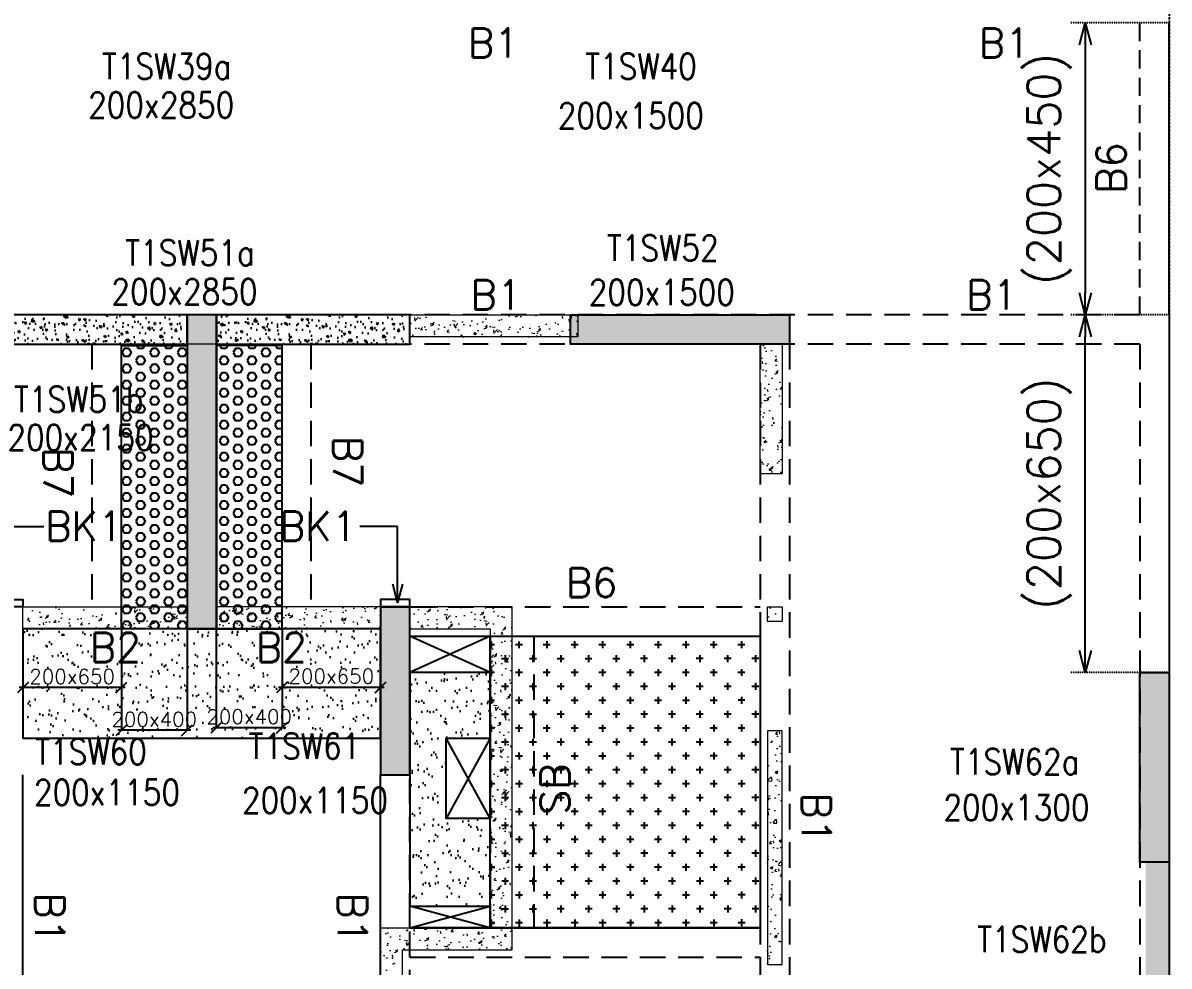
# Model space of a CAD drawing. Header units: millimetres. Extents: x 1078357 to 2594950, y -4969473 to -4636555.
# Drawn here: x 1620159 to 1628009, y -4665907 to -4659446 of the extents above; entities that cross this region are included whole.
import ezdxf

# ---------------------------------------------------------------- set-up
doc = ezdxf.new("R2010")
doc.units = ezdxf.units.MM
doc.header["$PDMODE"] = 35
for name, pattern in [('CENTER', [2, 1.25, -0.25, 0.25, -0.25]), ('CONTINOUS', [0]), ('DOT', [0.25, 0, -0.25]), ('HIDDEN', [0.375, 0.25, -0.125]), ('New Retail block$0$CONTINOUS', [0])]:
    doc.linetypes.add(name, pattern=pattern)
doc.layers.get('0').update_dxf_attribs({"lineweight": 0})
doc.layers.get('Defpoints').update_dxf_attribs({"lineweight": 0})
for name, color, linetype, lineweight in [('A-_ANOTDIMA_D-', 6, 'Continuous', 13), ('COL. NO.', 30, 'Continuous', 25), ('COL. SIZE', 7, 'Continuous', 25), ('DIM', 9, 'Continuous', 25), ('HATCH', 8, 'Continuous', 30), ('RCC UPSTAND', 43, 'Continuous', 30), ('S-NON STR RCC WALL', 8, 'Continuous', 0)]:
    doc.layers.add(name, color=color, linetype=linetype, lineweight=lineweight)
for name, color, linetype in [('B-200x325', 201, 'HIDDEN'), ('B-200x375', 41, 'HIDDEN'), ('B-200x450', 52, 'HIDDEN'), ('B-200x650', 241, 'HIDDEN'), ('B-300xSLAB THK.', 151, 'Continuous'), ('BK1-200x650', 241, 'HIDDEN'), ('DC BEAM NO.', 7, 'Continuous'), ('DROP SLAB', 8, 'Continuous'), ('EXPANSION JOINT', 10, 'HIDDEN'), ('NON STR. RCC WALL', 6, 'Continuous'), ('S-COLUMN_SHEAR WALL', 1, 'Continuous'), ('S-DIM', 2, 'Continuous'), ('S-PROJECTION', 54, 'New Retail block$0$CONTINOUS'), ('SLAB FOLD', 8, 'Continuous')]:
    doc.layers.add(name, color=color, linetype=linetype)
doc.styles.add('Roman', font='romans')
doc.styles.add('ROMANS', font='romans.shx', dxfattribs={"width": 0.85})
doc.dimstyles.new('HARESH', dxfattribs={"dimtxt": 150, "dimasz": 75, "dimexe": 0, "dimexo": 0, "dimgap": 25, "dimtad": 1, "dimdec": 0, "dimdsep": 46, "dimtxsty": 'Roman', "dimblk": 'OBLIQUE', "dimcen": 225, "dimdle": 25, "dimclrd": 2, "dimclre": 2, "dimclrt": 7, "dimadec": 8, "dimazin": 1, "dimtfac": 1, "dimtdec": 0, "dimtmove": 0, "dimatfit": 0, "dimfxl": 1, "dimlwd": -1, "dimlwe": -1, "dimarcsym": 0})
pattern_1 = [(50, (-4755937.19, 23343877.28), (182.184669, -15.9390855), [19.05, -209.55]), (355, (-4755937.19, 23343877.28), (-35.2434214, 191.0568452), [15.24, -167.6405842]), (100.4514447, (-4755922, 23343875.95), (146.9412471, 175.1177519), [16.1900088, -178.0902446]), (46.1842, (-4755937.19, 23343928.08), (271.0790409, -42.042328), [28.575, -314.325]), (96.6355576, (-4755914.6, 23343924.58), (237.404134, 247.4261246), [24.2850231, -267.1356082]), (351.1841512, (-4755937.2, 23343928.08), (237.404134, 247.4261246), [22.859967, -251.459732]), (21, (-4755911.79, 23343915.38), (151.6143913, -102.2651982), [19.05, -209.55]), (326, (-4755911.79, 23343915.38), (61.8020283, 184.1879661), [15.24, -167.64]), (71.451445, (-4755899.15, 23343906.86), (213.4164193, 81.9227689), [16.1900088, -178.0899376]), (37.5, (-4755937.19, 23343877.28), (3.08860325, 84.55503887), [0, -165.608, 0, -170.18, 0, -168.275]), (7.5, (-4755937.19, 23343877.28), (66.8196625, 100.18057482), [0, -97.028, 0, -161.798, 0, -64.135]), (327.5, (-4755993.83, 23343877.28), (135.59059517, -5.728744), [0, -63.5, 0, -198.12, 0, -262.89]), (317.5, (-4756019.23, 23343877.28), (148.1291814, 25.42649103), [0, -82.55, 0, -131.572, 0, -186.69])]
pattern_2 = [(180, (488933.74, 213528.074), (-7e-15, -54.99261315), [31.75, -63.5]), (300, (488933.74, 213528.074), (47.625, 27.4963066), [31.75, -63.5]), (240, (488901.99, 213528.074), (47.625, -27.4963066), [31.75, -63.5])]

# ---------------------------------------------------------------- blocks, each defined once
blk = doc.blocks.new('_Oblique')
at = {"color": 0, "linetype": 'ByBlock', "lineweight": -2}
blk.add_line((-0.5, -0.5), (0.5, 0.5), dxfattribs=at)
blk = doc.blocks.new('*D1174')
at = {"layer": 'Defpoints', "color": 0, "ltscale": 700, "transparency": 16777216}
for p in [(1620833, -4663596.6, 0), (1621283.1, -4663596.6, 0), (1620833, -4664291.7)]:
    blk.add_point(p, dxfattribs=at)
at = {"layer": 'DIM', "color": 2, "ltscale": 700, "transparency": 16777216}
for p, q in [((1620833, -4663596.6), (1620833, -4664291.7)), ((1621283.1, -4663596.6), (1621283.1, -4664291.7)), ((1621308.1, -4664291.7), (1620808, -4664291.7))]:
    blk.add_line(p, q, dxfattribs=at)
at = {"layer": 'DIM', "color": 2, "ltscale": 700, "transparency": 16777216, "xscale": 75, "yscale": 75, "zscale": 75, "rotation": 180}
blk.add_blockref('_Oblique', (1620833, -4664291.7), dxfattribs=at)
at = {"layer": 'DIM', "color": 2, "ltscale": 700, "transparency": 16777216, "xscale": 75, "yscale": 75, "zscale": 75}
blk.add_blockref('_Oblique', (1621283.1, -4664291.7), dxfattribs=at)
at = {"layer": 'DIM', "color": 7, "ltscale": 700, "transparency": 16777216, "insert": (1621058, -4664216.7), "char_height": 150, "attachment_point": 5, "style": 'Roman'}
blk.add_mtext('{\\H0.666667x;200x400}', dxfattribs=at)
blk = doc.blocks.new('*D1175')
at = {"layer": 'Defpoints', "color": 0, "ltscale": 700, "transparency": 16777216}
for p in [(1620158.3, -4663596.7, 0), (1620833, -4663596.6, 0), (1620158.3, -4663998.7)]:
    blk.add_point(p, dxfattribs=at)
at = {"layer": 'DIM', "color": 2, "ltscale": 700, "transparency": 16777216}
for p, q in [((1620158.3, -4663596.7), (1620158.3, -4663998.7)), ((1620833, -4663596.6), (1620833, -4663998.7)), ((1620858, -4663998.7), (1620133.3, -4663998.7))]:
    blk.add_line(p, q, dxfattribs=at)
at = {"layer": 'DIM', "color": 2, "ltscale": 700, "transparency": 16777216, "xscale": 75, "yscale": 75, "zscale": 75, "rotation": 180}
blk.add_blockref('_Oblique', (1620158.3, -4663998.7), dxfattribs=at)
at = {"layer": 'DIM', "color": 2, "ltscale": 700, "transparency": 16777216, "xscale": 75, "yscale": 75, "zscale": 75}
blk.add_blockref('_Oblique', (1620833, -4663998.7), dxfattribs=at)
at = {"layer": 'DIM', "color": 7, "ltscale": 700, "transparency": 16777216, "insert": (1620495.6, -4663923.7), "char_height": 150, "attachment_point": 5, "style": 'Roman'}
blk.add_mtext('{\\H0.666667x;200x650}', dxfattribs=at)
blk = doc.blocks.new('*D1176')
at = {"layer": 'Defpoints', "color": 0, "ltscale": 700, "transparency": 16777216}
for p in [(1621483.1, -4663596.6, 0), (1621933.2, -4663596.7, 0), (1621933.2, -4664273.4)]:
    blk.add_point(p, dxfattribs=at)
at = {"layer": 'DIM', "color": 2, "ltscale": 700, "transparency": 16777216}
for p, q in [((1621483.1, -4663596.6), (1621483.1, -4664273.4)), ((1621933.2, -4663596.7), (1621933.2, -4664273.4)), ((1621458.1, -4664273.4), (1621958.2, -4664273.4))]:
    blk.add_line(p, q, dxfattribs=at)
at = {"layer": 'DIM', "color": 2, "ltscale": 700, "transparency": 16777216, "xscale": 75, "yscale": 75, "zscale": 75, "rotation": 180}
blk.add_blockref('_Oblique', (1621483.1, -4664273.4), dxfattribs=at)
at = {"layer": 'DIM', "color": 2, "ltscale": 700, "transparency": 16777216, "xscale": 75, "yscale": 75, "zscale": 75}
blk.add_blockref('_Oblique', (1621933.2, -4664273.4), dxfattribs=at)
at = {"layer": 'DIM', "color": 7, "ltscale": 700, "transparency": 16777216, "insert": (1621708.2, -4664198.4), "char_height": 150, "attachment_point": 5, "style": 'Roman'}
blk.add_mtext('{\\H0.666667x;200x400}', dxfattribs=at)
blk = doc.blocks.new('*D1177')
at = {"layer": 'Defpoints', "color": 0, "ltscale": 700, "transparency": 16777216}
for p in [(1621933.2, -4663596.7, 0), (1622608.1, -4663596.6, 0), (1622608.1, -4663996.7)]:
    blk.add_point(p, dxfattribs=at)
at = {"layer": 'DIM', "color": 2, "ltscale": 700, "transparency": 16777216}
for p, q in [((1621933.2, -4663596.7), (1621933.2, -4663996.7)), ((1622608.1, -4663596.6), (1622608.1, -4663996.7)), ((1621908.2, -4663996.7), (1622633.1, -4663996.7))]:
    blk.add_line(p, q, dxfattribs=at)
at = {"layer": 'DIM', "color": 2, "ltscale": 700, "transparency": 16777216, "xscale": 75, "yscale": 75, "zscale": 75, "rotation": 180}
blk.add_blockref('_Oblique', (1621933.2, -4663996.7), dxfattribs=at)
at = {"layer": 'DIM', "color": 2, "ltscale": 700, "transparency": 16777216, "xscale": 75, "yscale": 75, "zscale": 75}
blk.add_blockref('_Oblique', (1622608.1, -4663996.7), dxfattribs=at)
at = {"layer": 'DIM', "color": 7, "ltscale": 700, "transparency": 16777216, "insert": (1622270.7, -4663921.7), "char_height": 150, "attachment_point": 5, "style": 'Roman'}
blk.add_mtext('{\\H0.666667x;200x650}', dxfattribs=at)
blk = doc.blocks.new('_Open30')
at = {"color": 0, "linetype": 'ByBlock', "lineweight": -2}
for p, q in [((-1, 0.268), (0, 0)), ((0, 0), (-1, -0.268)), ((0, 0), (-1, 0))]:
    blk.add_line(p, q, dxfattribs=at)
blk = doc.blocks.new('*D1213')
at = {"layer": 'Defpoints', "color": 0, "linetype": 'CONTINOUS', "ltscale": 0.5, "transparency": 16777216}
for p in [(1627434.5, -4661446.2), (1628008.5, -4661446.2, 0), (1628008.5, -4663896.1, 0)]:
    blk.add_point(p, dxfattribs=at)
at = {"layer": 'S-DIM', "color": 2, "linetype": 'DOT', "ltscale": 0.5, "transparency": 16777216}
for p, q in [((1628008.5, -4661446.2), (1627334.5, -4661446.2)), ((1628008.5, -4663896.1), (1627334.5, -4663896.1))]:
    blk.add_line(p, q, dxfattribs=at)
at = {"layer": 'S-DIM', "color": 2, "linetype": 'CONTINOUS', "ltscale": 0.5, "transparency": 16777216}
blk.add_line((1627434.5, -4663746.1), (1627434.5, -4661596.2), dxfattribs=at)
at = {"layer": 'S-DIM', "color": 2, "linetype": 'CONTINOUS', "ltscale": 0.5, "transparency": 16777216, "xscale": 150, "yscale": 150, "zscale": 150}
for p, rotation in [((1627434.5, -4661446.2), 90), ((1627434.5, -4663896.1), 270)]:
    blk.add_blockref('_Open30', p, dxfattribs=dict(at, rotation=rotation))
at = {"layer": 'S-DIM', "color": 7, "linetype": 'CONTINOUS', "ltscale": 0.5, "transparency": 16777216, "insert": (1627188.1, -4662671.1), "char_height": 225, "attachment_point": 5, "rotation": 90, "style": 'Roman'}
blk.add_mtext('(200x650)', dxfattribs=at)
blk = doc.blocks.new('*D1214')
at = {"layer": 'Defpoints', "color": 0, "linetype": 'CONTINOUS', "ltscale": 0.5, "transparency": 16777216}
for p in [(1628008.5, -4659446.1, 0), (1627434.5, -4661446.2), (1628008.5, -4661446.2, 0)]:
    blk.add_point(p, dxfattribs=at)
at = {"layer": 'S-DIM', "color": 2, "linetype": 'DOT', "ltscale": 0.5, "transparency": 16777216}
for p, q in [((1628008.5, -4659446.1), (1627334.5, -4659446.1)), ((1628008.5, -4661446.2), (1627334.5, -4661446.2))]:
    blk.add_line(p, q, dxfattribs=at)
at = {"layer": 'S-DIM', "color": 2, "linetype": 'CONTINOUS', "ltscale": 0.5, "transparency": 16777216}
blk.add_line((1627434.5, -4659596.1), (1627434.5, -4661296.2), dxfattribs=at)
at = {"layer": 'S-DIM', "color": 2, "linetype": 'CONTINOUS', "ltscale": 0.5, "transparency": 16777216, "xscale": 150, "yscale": 150, "zscale": 150}
for p, rotation in [((1627434.5, -4659446.1), 90), ((1627434.5, -4661446.2), 270)]:
    blk.add_blockref('_Open30', p, dxfattribs=dict(at, rotation=rotation))
at = {"layer": 'S-DIM', "color": 7, "linetype": 'CONTINOUS', "ltscale": 0.5, "transparency": 16777216, "insert": (1627188.1, -4660446.1), "char_height": 225, "attachment_point": 5, "rotation": 90, "style": 'Roman'}
blk.add_mtext('(200x450)', dxfattribs=at)
blk = doc.blocks.new('G$CD63B60BD')
at = {"layer": 'COL. NO.', "linetype": 'Continuous', "style": 'ROMANS', "width": 0.85}
for s, p in [('T1SW39a', (37241.6, 8565.4, -320.4)), ('T1SW40', (40550.7, 8565.4, -320.4)), ('T1SW51a', (37400.7, 7287.4, -320.4)), ('T1SW52', (40700.3, 7320.5, -320.4)), ('T1SW51b', (36639.3, 6284.2, -320.4)), ('T1SW61', (38245.8, 3908.3, -320.4)), ('T1SW60', (36783.6, 3870.6, -320.4)), ('T1SW62a', (43049.2, 3801.7, -320.4)), ('T1SW62b', (43235.4, 2584.2, -320.4))]:
    blk.add_text(s, height=175, dxfattribs=at).set_placement(p)
at = {"layer": 'COL. SIZE', "linetype": 'Continuous', "style": 'ROMANS', "width": 0.85}
for s, p in [('200x2850', (37146.7, 8299.7, -320.4)), ('200x1500', (40363.1, 8227.7, -320.4)), ('200x2850', (37305.9, 7021.7, -320.4)), ('200x1500', (40575.6, 7017.4, -320.4)), ('200x2150', (36593.6, 6022.6, -320.4)), ('200x1150', (36775.6, 3591.4, -320.4)), ('200x1150', (38200.2, 3537.4, -320.4)), ('200x1300', (43004.5, 3487.6, -320.4))]:
    blk.add_text(s, height=175, dxfattribs=at).set_placement(p)

msp = doc.modelspace()

# ---------------------------------------------------------------- hatches: boundary and pattern name
at = {"layer": 'DROP SLAB'}
h = msp.add_hatch(dxfattribs=at)
h.set_pattern_fill('CROSS', color=8, scale=15, angle=0.03079)
h.set_pattern_definition([(180.03079016, (-7167082.01, 32805306.23), (-95.19879988, -95.30117261), [47.625, -142.875]), (270.03079016, (-7167105.84, 32805330.03), (95.30117261, -95.19879988), [47.625, -142.875])])
h.paths.add_polyline_path([(1623358.2, -4663646.2), (1625208.3, -4663646.2), (1625208.3, -4665646), (1623358.2, -4665646)])
at = {"layer": 'HATCH'}
h = msp.add_hatch(dxfattribs=at)
h.set_pattern_fill('AR-SAND', color=8, scale=3, angle=179.97015)
h.set_pattern_definition([(37.47015413, (-3464274.46, 18703112.48), (-4.72361136, 146.8264517), [0, -115.824, 0, -129.54, 0, -123.825]), (7.4701541, (-3464274.46, 18703112.48), (134.9689868, 214.9772528), [0, -62.484, 0, -104.394, 0, -40.005]), (327.4701541, (-3464368.18, 18703112.53), (237.2979035, 0.3075449), [0, -38.1, 0, -137.16, 0, -179.07]), (317.4701541, (-3464368.18, 18703112.53), (229.1017424, 66.759465), [0, -19.05, 0, -89.916, 0, -102.87])])
h.paths.add_polyline_path([(1622608.5, -4663596.1), (1620158.5, -4663596.1), (1620158.5, -4664196.1), (1622608.5, -4664196.1)])
h = msp.add_hatch(dxfattribs=at)
h.set_pattern_fill('AR-SAND', color=8, scale=3, angle=179.97015)
h.set_pattern_definition([(37.47015413, (-3464274.37, 18703112.48), (-4.72361136, 146.8264517), [0, -115.824, 0, -129.54, 0, -123.825]), (7.4701541, (-3464274.37, 18703112.48), (134.9689868, 214.9772528), [0, -62.484, 0, -104.394, 0, -40.005]), (327.4701541, (-3464368.1, 18703112.53), (237.2979035, 0.3075449), [0, -38.1, 0, -137.16, 0, -179.07]), (317.4701541, (-3464368.1, 18703112.53), (229.1017424, 66.759465), [0, -19.05, 0, -89.916, 0, -102.87])])
h.paths.add_polyline_path([(1622608.6, -4663596.1), (1620158.6, -4663596.1), (1620158.6, -4664346.1), (1622608.6, -4664346.1)])
h = msp.add_hatch(dxfattribs=at)
h.set_pattern_fill('AR-SAND', color=8, scale=3, angle=180.02985)
h.set_pattern_definition([(37.47015413, (-4585434.78, 23611079.34), (-4.72361136, 146.8264517), [0, -115.824, 0, -129.54, 0, -123.825]), (7.4701541, (-4585434.78, 23611079.34), (134.9689868, 214.9772528), [0, -62.484, 0, -104.394, 0, -40.005]), (327.47015413, (-4585528.51, 23611079.39), (237.29790347, 0.3075449), [0, -38.1, 0, -137.16, 0, -179.07]), (317.4701541, (-4585528.5, 23611079.39), (229.1017424, 66.759465), [0, -19.05, 0, -89.916, 0, -102.87])])
h.paths.add_polyline_path([(1622808.3, -4665496.1), (1623358.3, -4665496.1), (1623358.3, -4664896.1), (1623058.3, -4664896.1), (1623058.3, -4664346.1), (1623358.3, -4664346.2), (1623358.3, -4663896.1), (1622808.3, -4663896.1)])
at = {"layer": 'RCC UPSTAND'}
h = msp.add_hatch(dxfattribs=at)
h.set_pattern_fill('AR-CONC', color=8, scale=20, angle=270)
h.set_pattern_definition([(320, (4831879.17, -2124803.52), (-12.550427, -143.4520365), [15, -165]), (265, (4831879.17, -2124803.52), (150.438427, 27.7502667), [12, -132]), (10.4514445, (4831878.12, -2124815.47), (137.887998, -115.7017693), [12.7480384, -140.2284224]), (316.1842, (4831919.17, -2124803.52), (-33.103856, -213.448266), [22.5, -247.5]), (6.6356355, (4831916.41, -2124821.3), (194.82372, -186.932389), [19.122068, -210.342752]), (261.184164, (4831919.17, -2124803.52), (194.82372, -186.932389), [18, -198]), (291, (4831909.17, -2124823.52), (-80.523778, -119.3814104), [15, -165]), (236, (4831909.17, -2124823.52), (145.030009, -48.6630664), [12, -132]), (341.4514447, (4831902.46, -2124833.47), (64.5062306, -168.0444753), [12.748038, -140.2284224]), (307.5, (4831879.17, -2124803.517), (66.57877077, -2.43197106), [0, -130.4, 0, -134, 0, -132.5]), (277.5, (4831879.17, -2124803.52), (78.8823424, -52.6139075), [0, -76.4, 0, -127.4, 0, -50.5]), (237.5, (4831879.17, -2124758.917), (-4.51097435, -106.7644872), [0, -50, 0, -156, 0, -207]), (227.5, (4831879.17, -2124738.92), (20.0209965, -116.6372339), [0, -65, 0, -103.6, 0, -147])])
h.paths.add_polyline_path([(1621283.3, -4661446.7), (1619958.3, -4661446.4), (1619958.3, -4661645.9), (1621283.3, -4661646.2)])
h = msp.add_hatch(dxfattribs=at)
h.set_pattern_fill('AR-CONC', color=8, scale=20, angle=270)
h.set_pattern_definition([(320, (4833404.17, -2124803.52), (-12.550427, -143.4520365), [15, -165]), (265, (4833404.17, -2124803.52), (150.438427, 27.7502667), [12, -132]), (10.4514445, (4833403.12, -2124815.47), (137.887998, -115.7017693), [12.7480384, -140.2284224]), (316.1842, (4833444.17, -2124803.52), (-33.103856, -213.448266), [22.5, -247.5]), (6.6356355, (4833441.41, -2124821.3), (194.82372, -186.932389), [19.122068, -210.342752]), (261.184164, (4833444.17, -2124803.52), (194.82372, -186.932389), [18, -198]), (291, (4833434.17, -2124823.52), (-80.523778, -119.3814104), [15, -165]), (236, (4833434.17, -2124823.52), (145.030009, -48.6630664), [12, -132]), (341.4514447, (4833427.46, -2124833.47), (64.5062306, -168.0444753), [12.748038, -140.2284224]), (307.5, (4833404.17, -2124803.517), (66.57877077, -2.43197106), [0, -130.4, 0, -134, 0, -132.5]), (277.5, (4833404.17, -2124803.52), (78.8823424, -52.6139075), [0, -76.4, 0, -127.4, 0, -50.5]), (237.5, (4833404.17, -2124758.917), (-4.51097435, -106.7644872), [0, -50, 0, -156, 0, -207]), (227.5, (4833404.17, -2124738.92), (20.0209965, -116.6372339), [0, -65, 0, -103.6, 0, -147])])
h.paths.add_polyline_path([(1622808.3, -4661446.7), (1621483.3, -4661446.4), (1621483.3, -4661645.9), (1622808.3, -4661646.2)])
at = {"layer": 'S-COLUMN_SHEAR WALL', "lineweight": 25}
h = msp.add_hatch(color=1, dxfattribs=at)
h.dxf.hatch_style = 1
h.paths.add_polyline_path([(1621283.3, -4663596.1), (1621483.3, -4663596.1), (1621483.3, -4661446.1), (1621283.3, -4661446.1)])
h = msp.add_hatch(color=1, dxfattribs=at)
h.dxf.hatch_style = 1
h.paths.add_polyline_path([(1623908.3, -4661446.1), (1625408.3, -4661446.1), (1625408.3, -4661646.1), (1623908.3, -4661646.1)])
h = msp.add_hatch(color=1, dxfattribs=at)
h.dxf.hatch_style = 1
h.paths.add_polyline_path([(1622808.3, -4663446.2), (1622608.3, -4663446.2), (1622608.3, -4664596.2), (1622808.3, -4664596.2)])
h = msp.add_hatch(color=1, dxfattribs=at)
h.dxf.hatch_style = 1
h.paths.add_polyline_path([(1627808.3, -4663896.1), (1628008.3, -4663896.1), (1628008.3, -4665196.1), (1627808.3, -4665196.1)])
at = {"layer": 'S-COLUMN_SHEAR WALL', "lineweight": 25, "extrusion": (1.00316e-06, -2.11765e-11, 1)}
h = msp.add_hatch(color=1, dxfattribs=at)
h.dxf.hatch_style = 1
h.paths.add_polyline_path([(1628008.3, -4666896.2), (1627848.3, -4666896.2), (1627848.3, -4665196.1), (1628008.3, -4665196.1)])
at = {"layer": 'S-NON STR RCC WALL'}
h = msp.add_hatch(dxfattribs=at)
h.set_pattern_fill('AR-CONC', color=256)
h.set_pattern_definition([(50, (-5853161.9, 28027896.47), (182.184669, -15.93908554), [19.05, -209.55]), (355, (-5853161.9, 28027896.47), (-35.2434214, 191.0568452), [15.24, -167.6405842]), (100.4514447, (-5853146.72, 28027895.14), (146.9412471, 175.1177519), [16.1900088, -178.0902446]), (46.1842, (-5853161.9, 28027947.27), (271.0790409, -42.042328), [28.575, -314.325]), (96.6355576, (-5853139.31, 28027943.77), (237.404134, 247.4261246), [24.2850231, -267.1356082]), (351.1841512, (-5853161.9, 28027947.27), (237.404134, 247.4261246), [22.859967, -251.459732]), (21, (-5853136.5, 28027934.57), (151.6143913, -102.2651982), [19.05, -209.55]), (326, (-5853136.5, 28027934.57), (61.8020283, 184.1879661), [15.24, -167.64]), (71.451445, (-5853123.87, 28027926.05), (213.4164193, 81.9227689), [16.1900088, -178.0899376]), (37.5, (-5853161.9, 28027896.47), (3.08860325, 84.55503887), [0, -165.608, 0, -170.18, 0, -168.275]), (7.5, (-5853161.9, 28027896.47), (66.8196625, 100.18057482), [0, -97.028, 0, -161.798, 0, -64.135]), (327.5, (-5853218.545, 28027896.47), (135.59059517, -5.72874399), [0, -63.5, 0, -198.12, 0, -262.89]), (317.5, (-5853243.95, 28027896.47), (148.1291814, 25.42649103), [0, -82.55, 0, -131.572, 0, -186.69])])
h.paths.add_polyline_path([(1623958.5, -4661596.1), (1622808.5, -4661596.1), (1622808.5, -4661446.2), (1623958.5, -4661446.2)])
h = msp.add_hatch(dxfattribs=at)
h.set_pattern_fill('AR-CONC', color=256, angle=180)
h.set_pattern_definition([(50, (-5826326.65, 28024606.44), (182.184669, -15.93908554), [19.05, -209.55]), (355, (-5826326.65, 28024606.44), (-35.2434214, 191.0568452), [15.24, -167.6405842]), (100.4514447, (-5826311.47, 28024605.11), (146.9412471, 175.1177519), [16.1900088, -178.0902446]), (46.1842, (-5826326.65, 28024657.24), (271.0790409, -42.042328), [28.575, -314.325]), (96.6355576, (-5826304.06, 28024653.74), (237.404134, 247.4261246), [24.2850231, -267.1356082]), (351.1841512, (-5826326.65, 28024657.24), (237.404134, 247.4261246), [22.859967, -251.459732]), (21, (-5826301.25, 28024644.54), (151.6143913, -102.2651982), [19.05, -209.55]), (326, (-5826301.25, 28024644.54), (61.8020283, 184.1879661), [15.24, -167.64]), (71.451445, (-5826288.61, 28024636.02), (213.4164193, 81.9227689), [16.1900088, -178.0899376]), (37.5, (-5826326.65, 28024606.44), (3.08860325, 84.55503887), [0, -165.608, 0, -170.18, 0, -168.275]), (7.5, (-5826326.65, 28024606.44), (66.8196625, 100.18057482), [0, -97.028, 0, -161.798, 0, -64.135]), (327.5, (-5826383.29, 28024606.44), (135.59059517, -5.72874399), [0, -63.5, 0, -198.12, 0, -262.89]), (317.5, (-5826408.69, 28024606.44), (148.1291814, 25.42649103), [0, -82.55, 0, -131.572, 0, -186.69])])
h.paths.add_polyline_path([(1625208.5, -4661646.2), (1625358.5, -4661646.2), (1625358.5, -4662536.1), (1625208.5, -4662536.1)])
h = msp.add_hatch(dxfattribs=at)
h.set_pattern_fill('AR-CONC', color=256)
h.set_pattern_definition(pattern_1)
h.paths.add_polyline_path([(1621283.5, -4663596.2), (1620158.5, -4663596.2), (1620158.5, -4663446.2), (1621283.5, -4663446.2)])
h = msp.add_hatch(dxfattribs=at)
h.set_pattern_fill('AR-CONC', color=256, angle=180)
h.set_pattern_definition(pattern_1)
h.paths.add_polyline_path([(1621483.5, -4663596.2), (1622608.5, -4663596.2), (1622608.5, -4663446.2), (1621483.5, -4663446.2)])
h = msp.add_hatch(dxfattribs=at)
h.set_pattern_fill('AR-CONC', color=256, angle=180)
h.set_pattern_definition(pattern_1)
h.paths.add_polyline_path([(1623508.5, -4665796.2), (1623508.5, -4663446.2), (1622808.5, -4663446.2), (1622808.5, -4663596.2), (1623358.5, -4663596.2), (1623358.5, -4665646.2), (1622608.5, -4665646.2), (1622608.5, -4666896.1), (1622758.5, -4666896.1), (1622758.5, -4665796.2)])
h = msp.add_hatch(dxfattribs=at)
h.set_pattern_fill('AR-CONC', color=256, angle=180)
h.set_pattern_definition([(50, (2722533.07, -9345786.55), (182.184669, -15.9390855), [19.05, -209.55]), (355, (2722533.07, -9345786.55), (-35.2434214, 191.056845), [15.24, -167.640584]), (100.4514447, (2722548.25, -9345787.88), (146.941247, 175.117752), [16.190009, -178.0902446]), (46.1842, (2722533.07, -9345735.75), (271.079041, -42.042328), [28.575, -314.325]), (96.6355576, (2722555.66, -9345739.25), (237.404134, 247.426125), [24.285023, -267.135608]), (351.184151, (2722533.07, -9345735.75), (237.404134, 247.426125), [22.859967, -251.459732]), (21, (2722558.47, -9345748.45), (151.6143913, -102.265198), [19.05, -209.55]), (326, (2722558.47, -9345748.45), (61.802028, 184.187966), [15.24, -167.64]), (71.451445, (2722571.1, -9345756.97), (213.416419, 81.922769), [16.190009, -178.0899376]), (37.5, (2722533.07, -9345786.55), (3.08860325, 84.5550389), [0, -165.608, 0, -170.18, 0, -168.275]), (7.5, (2722533.07, -9345786.55), (66.8196625, 100.1805748), [0, -97.028, 0, -161.798, 0, -64.135]), (327.5, (2722476.43, -9345786.55), (135.5905952, -5.728744), [0, -63.5, 0, -198.12, 0, -262.89]), (317.5, (2722451.03, -9345786.55), (148.1291814, 25.426491), [0, -82.55, 0, -131.572, 0, -186.69])])
h.paths.add_polyline_path([(1625258.5, -4663446), (1625358.5, -4663446), (1625358.5, -4663546), (1625258.5, -4663546)])
h = msp.add_hatch(dxfattribs=at)
h.set_pattern_fill('AR-CONC', color=256, angle=180)
h.set_pattern_definition([(50, (2722546.29, -9344421.88), (182.184669, -15.9390855), [19.05, -209.55]), (355, (2722546.29, -9344421.88), (-35.2434214, 191.056845), [15.24, -167.640584]), (100.4514447, (2722561.47, -9344423.21), (146.941247, 175.117752), [16.190009, -178.0902446]), (46.1842, (2722546.29, -9344371.08), (271.079041, -42.042328), [28.575, -314.325]), (96.6355576, (2722568.88, -9344374.6), (237.404134, 247.426125), [24.285023, -267.135608]), (351.184151, (2722546.3, -9344371.08), (237.404134, 247.426125), [22.859967, -251.459732]), (21, (2722571.69, -9344383.78), (151.6143913, -102.265198), [19.05, -209.55]), (326, (2722571.69, -9344383.78), (61.802028, 184.187966), [15.24, -167.64]), (71.451445, (2722584.32, -9344392.3), (213.416419, 81.922769), [16.190009, -178.0899376]), (37.5, (2722546.29, -9344421.884), (3.08860325, 84.5550389), [0, -165.608, 0, -170.18, 0, -168.275]), (7.5, (2722546.29, -9344421.88), (66.8196625, 100.1805748), [0, -97.028, 0, -161.798, 0, -64.135]), (327.5, (2722489.645, -9344421.884), (135.5905952, -5.728744), [0, -63.5, 0, -198.12, 0, -262.89]), (317.5, (2722464.24, -9344421.88), (148.1291814, 25.426491), [0, -82.55, 0, -131.572, 0, -186.69])])
h.paths.add_polyline_path([(1625258.5, -4665896), (1625358.5, -4665896), (1625358.5, -4664296), (1625258.5, -4664296)])
at = {"layer": 'SLAB FOLD', "ltscale": 1000}
h = msp.add_hatch(dxfattribs=at)
h.set_pattern_fill('HEX', color=8, scale=10, angle=180)
h.set_pattern_definition(pattern_2)
h.paths.add_polyline_path([(1621283.5, -4661656.7), (1620833.4, -4661656.7), (1620833.4, -4663596.1), (1621283.5, -4663596.1)])
h = msp.add_hatch(dxfattribs=at)
h.set_pattern_fill('HEX', color=8, scale=10, angle=180)
h.set_pattern_definition(pattern_2)
h.paths.add_polyline_path([(1621483.8, -4661656.7), (1621933.8, -4661656.7), (1621933.8, -4663596.1), (1621483.8, -4663596.1)])

# ---------------------------------------------------------------- linework, layer by layer
at = {"color": 2, "linetype": 'CENTER', "ltscale": 700, "elevation": 0}
msp.add_lwpolyline([(1621283.3, -4663596.1), (1621483.3, -4663596.1), (1621483.3, -4661646.1), (1621283.3, -4661646.1)], close=True, dxfattribs=at)
at = {"layer": 'B-200x325', "ltscale": 700}
for p, q in [((1622808.6, -4663446.2, 0), (1625208.4, -4663446.2, 0)), ((1622808.4, -4665846, 0), (1625208.4, -4665846, 0))]:
    msp.add_line(p, q, dxfattribs=at)
at = {"layer": 'B-200x325', "linetype": 'Continuous', "ltscale": 700}
for p, q in [((1622808.6, -4663646.2, 0), (1625208.4, -4663646.2, 0)), ((1622808.4, -4665646, 0), (1625208.4, -4665646, 0))]:
    msp.add_line(p, q, dxfattribs=at)
at = {"layer": 'B-200x375', "ltscale": 700}
for p, q in [((1620633.3, -4663396.2, 0), (1620633.3, -4661646.2, 0)), ((1622133.6, -4663396.2, 0), (1622133.6, -4661646.2, 0))]:
    msp.add_line(p, q, dxfattribs=at)
at = {"layer": 'B-200x375', "linetype": 'Continuous', "ltscale": 700}
for p, q in [((1620833.3, -4663396.2, 0), (1620833.3, -4661656.9, 0)), ((1621933.6, -4663396.2, 0), (1621933.6, -4661656.9, 0))]:
    msp.add_line(p, q, dxfattribs=at)
at = {"layer": 'B-200x450', "linetype": 'HIDDEN', "ltscale": 500}
msp.add_line((1627808.5, -4661446.2, 0), (1627808.5, -4659446, 0), dxfattribs=at)
at = {"layer": 'B-200x450', "linetype": 'Continuous', "ltscale": 500}
msp.add_line((1628008.5, -4661446.1, 0), (1628008.5, -4659446.1, 0), dxfattribs=at)
at = {"layer": 'B-200x650', "linetype": 'HIDDEN', "ltscale": 700}
for p, q in [((1627808.5, -4661446.2, 0), (1622808.5, -4661446.2, 0)), ((1627808.5, -4661646.2, 0), (1622808.5, -4661646.2, 0)), ((1625208.5, -4661646.2, 0), (1625208.5, -4668096.1, 0)), ((1625408.5, -4661646.2, 0), (1625408.5, -4668096.1, 0)), ((1627808.5, -4661646.2, 0), (1627808.5, -4666896.1, 0)), ((1622808.5, -4666896.1, 0), (1622808.5, -4664596.1, 0))]:
    msp.add_line(p, q, dxfattribs=at)
at = {"layer": 'B-200x650', "linetype": 'CONTINOUS', "ltscale": 700}
for p, q in [((1628008.5, -4661446.2, 0), (1628008.5, -4666896.1, 0)), ((1620158.5, -4666896.1, 0), (1620158.5, -4664596.1, 0)), ((1622608.5, -4666896.1, 0), (1622608.5, -4664596.1, 0))]:
    msp.add_line(p, q, dxfattribs=at)
at = {"layer": 'B-300xSLAB THK.', "linetype": 'HIDDEN', "ltscale": 700}
for p, q in [((1623358.3, -4663646.4, 0), (1623358.3, -4665646.2, 0)), ((1623658.3, -4663646.4, 0), (1623658.3, -4665646.2, 0))]:
    msp.add_line(p, q, dxfattribs=at)
at = {"layer": 'BK1-200x650', "linetype": 'Continuous', "ltscale": 700, "elevation": 0}
for points in [[(1620158.6, -4663446.2), (1619958.6, -4663446.2), (1619958.6, -4663396), (1620158.6, -4663396)], [(1622608.5, -4663446.2), (1622808.6, -4663446.2), (1622808.6, -4663396), (1622608.5, -4663396)]]:
    msp.add_lwpolyline(points, close=True, dxfattribs=at)
at = {"layer": 'DROP SLAB', "color": 3, "linetype": 'CONTINOUS', "ltscale": 500}
for p, q in [((1623358.3, -4663646.1, 0), (1622808.3, -4663896.1)), ((1623358.3, -4663896.1), (1622808.5, -4663646.1, 0)), ((1623358.3, -4664896.1), (1623058.3, -4664346.1)), ((1623358.3, -4664346.1), (1623058.3, -4664896.1)), ((1623357.5, -4665645.9, 0), (1622808.3, -4665496.1, 0)), ((1622808.3, -4665646.1), (1623358.3, -4665496.1, 0))]:
    msp.add_line(p, q, dxfattribs=at)
at = {"layer": 'DROP SLAB', "color": 3, "linetype": 'CONTINOUS', "ltscale": 500, "elevation": 0}
for points in [[(1623358.3, -4663896.1), (1622808.5, -4663896.1), (1622808.5, -4663646.1), (1623358.3, -4663646.1)], [(1623358.2, -4663646.2), (1625208.3, -4663646.2), (1625208.3, -4665646), (1623358.2, -4665646)], [(1623358.3, -4664896.1), (1623058.3, -4664896.1), (1623058.3, -4664346.1), (1623358.3, -4664346.1)], [(1623358.3, -4665645.9), (1622808.3, -4665645.9), (1622808.3, -4665496.1), (1623358.3, -4665496.1)]]:
    msp.add_lwpolyline(points, close=True, dxfattribs=at)
at = {"layer": 'EXPANSION JOINT'}
msp.add_line((1628008.5, -4649756.1, 0), (1628008.5, -4670088.7, 0), dxfattribs=at)
msp.add_line((1628008.5, -4649756.1, 0), (1628008.5, -4670088.7, 0), dxfattribs=at)
at = {"layer": 'NON STR. RCC WALL', "elevation": 0}
for points in [[(1621283.3, -4661446.7), (1619958.3, -4661446.4), (1619958.3, -4661645.9), (1621283.3, -4661646.2)], [(1622808.3, -4661446.7), (1621483.3, -4661446.4), (1621483.3, -4661645.9), (1622808.3, -4661646.2)]]:
    msp.add_lwpolyline(points, close=True, dxfattribs=at)
at = {"layer": 'S-COLUMN_SHEAR WALL', "color": 1, "lineweight": 25, "elevation": 0}
for points in [[(1621283.3, -4663596.1), (1621483.3, -4663596.1), (1621483.3, -4661446.1), (1621283.3, -4661446.1)], [(1623908.3, -4661446.1), (1625408.3, -4661446.1), (1625408.3, -4661646.1), (1623908.3, -4661646.1)], [(1622808.3, -4663446.2), (1622608.3, -4663446.2), (1622608.3, -4664596.2), (1622808.3, -4664596.2)], [(1627808.3, -4663896.1), (1628008.3, -4663896.1), (1628008.3, -4665196.1), (1627808.3, -4665196.1)]]:
    msp.add_lwpolyline(points, close=True, dxfattribs=at)
at = {"layer": 'S-NON STR RCC WALL', "ltscale": 700, "elevation": 0}
for points in [[(1623958.5, -4661596.1), (1622808.5, -4661596.1), (1622808.5, -4661446.2), (1623958.5, -4661446.2)], [(1625208.5, -4661646.2), (1625358.5, -4661646.2), (1625358.5, -4662536.1), (1625208.5, -4662536.1)], [(1625258.5, -4663446), (1625358.5, -4663446), (1625358.5, -4663546), (1625258.5, -4663546)], [(1625258.5, -4665896), (1625358.5, -4665896), (1625358.5, -4664296), (1625258.5, -4664296)]]:
    msp.add_lwpolyline(points, close=True, dxfattribs=at)
at = {"layer": 'S-NON STR RCC WALL', "elevation": 0}
for points in [[(1621283.5, -4663596.2), (1620158.5, -4663596.2), (1620158.5, -4663446.2), (1621283.5, -4663446.2)], [(1621483.5, -4663596.2), (1622608.5, -4663596.2), (1622608.5, -4663446.2), (1621483.5, -4663446.2)], [(1623508.5, -4665796.2), (1623508.5, -4663446.2), (1622808.5, -4663446.2), (1622808.5, -4663596.2), (1623358.5, -4663596.2), (1623358.5, -4665646.2), (1622608.5, -4665646.2), (1622608.5, -4666896.1), (1622758.5, -4666896.1), (1622758.5, -4665796.2)]]:
    msp.add_lwpolyline(points, close=True, dxfattribs=at)
at = {"layer": 'S-PROJECTION', "elevation": 0}
msp.add_lwpolyline([(1622608.6, -4663596.1), (1620158.6, -4663596.1), (1620158.6, -4664346.1), (1622608.6, -4664346.1)], close=True, dxfattribs=at)
at = {"layer": 'SLAB FOLD', "color": 8, "ltscale": 1000, "elevation": 0}
for points in [[(1620833.3, -4661656.7), (1621283.3, -4661656.7), (1621283.3, -4663596), (1620833.3, -4663596)], [(1621933.6, -4661656.7), (1621483.5, -4661656.7), (1621483.5, -4663596), (1621933.6, -4663596)]]:
    msp.add_lwpolyline(points, close=True, dxfattribs=at)
msp.add_lwpolyline([(1622808.3, -4665496.1), (1623358.3, -4665496.1), (1623358.3, -4664896.1), (1623058.3, -4664896.1), (1623058.3, -4664346.1), (1623358.3, -4664346.2), (1623358.3, -4663896.1), (1622808.3, -4663896.1), (1622808.3, -4665496.1)], dxfattribs=at)

# ---------------------------------------------------------------- block references
at = {"layer": 'A-_ANOTDIMA_D-', "color": 2, "ltscale": 700}
msp.add_blockref('G$CD63B60BD', (1583458.3, -4668396.1, 0), dxfattribs=at)

# ---------------------------------------------------------------- texts
at = {"layer": 'B-200x325', "linetype": 'Continuous', "ltscale": 700, "style": 'ROMANS'}
msp.add_text('B6', height=200, rotation=0.00134, dxfattribs=at).set_placement((1623877.9, -4663381, -2.7))
at = {"layer": 'B-200x375', "linetype": 'Continuous', "ltscale": 700, "style": 'ROMANS'}
for p in [(1622282.6, -4662275.5, -2.7), (1620298.5, -4662351.9, -2.7)]:
    msp.add_text('B7', height=200, rotation=269.99906, dxfattribs=at).set_placement(p)
at = {"layer": 'B-200x650', "linetype": 'HIDDEN', "ltscale": 500, "style": 'ROMANS'}
for rotation, p in [(359.99906, (1623205.9, -4659683.3, -2.7)), (359.99906, (1626704.4, -4659683.3, -2.7)), (0.00094, (1623224.6, -4661408.9, -2.7)), (0.00094, (1626619.3, -4661408.9, -2.7)), (269.99906, (1625492.4, -4664717.4, -2.7)), (269.99906, (1620242.4, -4665402.3, -2.7)), (269.99906, (1622315.7, -4665402.3, -2.7))]:
    msp.add_text('B1', height=200, rotation=rotation, dxfattribs=at).set_placement(p)
at = {"layer": 'B-300xSLAB THK.', "linetype": 'Continuous', "ltscale": 700, "style": 'ROMANS'}
msp.add_text('SB', height=200, rotation=90.00094, dxfattribs=at).set_placement((1623903, -4664870.5, -2.7))
at = {"layer": 'BK1-200x650', "linetype": 'Continuous', "ltscale": 700, "style": 'ROMANS'}
for rotation, p in [(0.00094, (1620311.7, -4662993.5, -2.7)), (359.99906, (1621912.6, -4662993.5, -2.7))]:
    msp.add_text('BK1', height=200, rotation=rotation, dxfattribs=at).set_placement(p)
at = {"layer": 'DC BEAM NO.', "linetype": 'HIDDEN', "ltscale": 500, "style": 'ROMANS'}
msp.add_text('B6', height=200, rotation=90, dxfattribs=at).set_placement((1627711.9, -4660615.9, -2.7))
at = {"layer": 'DC BEAM NO.', "linetype": 'Continuous', "ltscale": 500, "style": 'ROMANS'}
for p in [(1620616.4, -4663824.1, -2.7), (1621753.1, -4663824.1, -2.7)]:
    msp.add_text('B2', height=200, dxfattribs=at).set_placement(p)

# ---------------------------------------------------------------- dimensions: what is measured, and where the dimension line sits
at = {"layer": 'DIM', "ltscale": 700}
for base, p1, p2, picture, middle in [((1620158.3, -4663998.7, 0), (1620833, -4663596.6, 0), (1620158.3, -4663596.7, 0), '*D1175', (1620495.6, -4663923.7, 0)), ((1622608.1, -4663996.7, 0), (1621933.2, -4663596.7, 0), (1622608.1, -4663596.6, 0), '*D1177', (1622270.7, -4663921.7, 0))]:
    dim = msp.add_linear_dim(base=base, p1=p1, p2=p2, text='{\\H0.666667x;200x650}', dimstyle='HARESH', override={"dimtxsty": 'Roman', "dimtmove": 1}, dxfattribs=at)
    dim.commit()
    dim.dimension.update_dxf_attribs({"geometry": picture, "text_midpoint": middle})
for base, p1, p2, picture, middle in [((1620833, -4664291.7, 0), (1621283.1, -4663596.6, 0), (1620833, -4663596.6, 0), '*D1174', (1621058, -4664291.7, 0)), ((1621933.2, -4664273.4, 0), (1621483.1, -4663596.6, 0), (1621933.2, -4663596.7, 0), '*D1176', (1621708.2, -4664273.4, 0))]:
    dim = msp.add_linear_dim(base=base, p1=p1, p2=p2, text='{\\H0.666667x;200x400}', dimstyle='HARESH', override={"dimtxsty": 'Roman'}, dxfattribs=at)
    dim.commit()
    dim.dimension.update_dxf_attribs({"geometry": picture, "text_midpoint": middle, "dimtype": 160})
at = {"layer": 'S-DIM', "linetype": 'CONTINOUS', "ltscale": 0.5}
for p1, angle, text, picture, middle in [((1628008.5, -4659446.1, 0), 90, '(200x450)', '*D1214', (1627188.1, -4660446.1, 0)), ((1628008.5, -4663896.1, 0), 270, '(200x650)', '*D1213', (1627188.1, -4662671.1, 0))]:
    dim = msp.add_linear_dim(base=(1627434.5, -4661446.2, 0), p1=p1, p2=(1628008.5, -4661446.2, 0), angle=angle, text=text, dimstyle='HARESH', override={"dimtxt": 225, "dimasz": 150, "dimexe": 100, "dimgap": 75, "dimtxsty": 'Roman', "dimblk1": 'Open30', "dimblk2": 'Open30', "dimsah": 1, "dimdle": 1, "dimfxl": 500, "dimarcsym": 1}, dxfattribs=at)
    dim.commit()
    dim.dimension.update_dxf_attribs({"geometry": picture, "text_midpoint": middle})

# ---------------------------------------------------------------- leaders
at = {"layer": 'BK1-200x650', "linetype": 'Continuous', "ltscale": 700}
for points in [[(1620042.1, -4663415.8, 0), (1620042.1, -4662895.7, 0), (1620300.9, -4662895.7, 0)], [(1622725, -4663415.8, 0), (1622725, -4662895.7, 0), (1622466.2, -4662895.7, 0)]]:
    msp.add_leader(points, dimstyle='HARESH', override={"dimasz": 125, "dimgap": 25, "dimtad": 0, "dimldrblk": 'Open30'}, dxfattribs=at)

doc.saveas('drawing.dxf')
